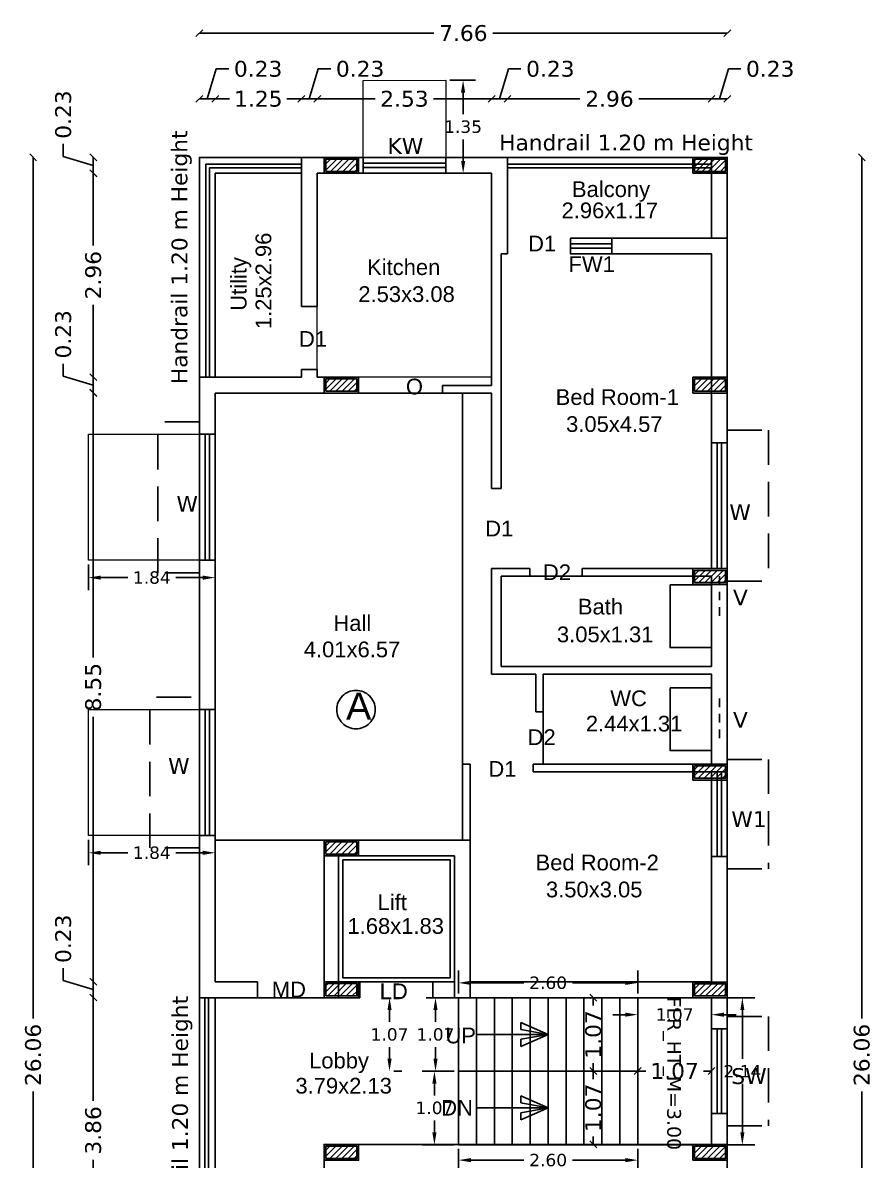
# Model space of a CAD drawing. Header units: metres. Extents: x 1161 to 1456, y 119 to 208.
# Drawn here: x 1222.38 to 1234.7, y 139.1 to 155.62 of the extents above; entities that cross this region are included whole.
import ezdxf

# ---------------------------------------------------------------- set-up
doc = ezdxf.new("R2010")
doc.units = ezdxf.units.M
doc.header["$MEASUREMENT"] = 0
doc.header["$PDMODE"] = 1
doc.header["$PDSIZE"] = -5
for name, pattern in [('ACAD_ISO02W100', [15, 12, -3]), ('DASHED', [0.75, 0.5, -0.25]), ('HIDDEN2', [0.1875, 0.125, -0.0625])]:
    doc.linetypes.add(name, pattern=pattern)
for name, color, linetype in [('BLK_1_FLR_1_BLT_UP_AREA', 1, 'Continuous'), ('BLK_1_FLR_1_EXIT_WIDTH_STAIR', 1, 'Continuous'), ('BLK_1_FLR_1_REGULAR_ROOM_1', 117, 'Continuous'), ('BLK_1_FLR_1_STAIR_1', 1, 'Continuous'), ('BLK_1_FLR_1_WC_BATH', 223, 'Continuous'), ('GRID', 8, 'Continuous'), ('TOILET_VENTILATION', 6, 'Continuous')]:
    doc.layers.add(name, color=color, linetype=linetype)
doc.layers.add('BLK_1_FLR_1_CARPET_AREA', color=1, linetype='Continuous', plot=False)
for name, color, linetype, lineweight in [('BLK_1_FLR_1_KITCHEN', 163, 'Continuous', 0), ('BLK_1_FLR_1_ROOM_1_LIGHT_VENTILATION_1', 232, 'Continuous', 0), ('BLK_1_FLR_1_STAIR_1_FLIGHT_1', 7, 'Continuous', 0), ('BLK_1_FLR_1_STAIR_1_FLIGHT_2', 7, 'Continuous', 0), ('BLK_1_FLR_1_STAIR_1_LANDING_1', 7, 'Continuous', 0), ('BLK_1_FLR_1_UNITFA_1', 234, 'Continuous', 0), ('HAT', 9, 'Continuous', 15)]:
    doc.layers.add(name, color=color, linetype=linetype, lineweight=lineweight)
doc.styles.add('100sc mnt', font='arial.ttf', dxfattribs={"height": 12})
doc.styles.get("Standard").update_dxf_attribs({"font": 'verdana.ttf'})
doc.dimstyles.new('app', dxfattribs={"dimtxt": 0.23, "dimasz": 0.1, "dimexe": 0.18, "dimexo": 0.0625, "dimgap": 0.09, "dimtad": 0, "dimzin": 0, "dimdsep": 46, "dimtxsty": 'Standard', "dimblk": 'OBLIQUE', "dimcen": 0.09, "dimse1": 1, "dimse2": 1, "dimclrd": 8, "dimclre": 8, "dimclrt": 6, "dimadec": 0, "dimazin": 0, "dimtfac": 1, "dimtofl": 0, "dimtmove": 0, "dimatfit": 3, "dimfxl": 0, "dimtolj": 1, "dimtzin": 0, "dimarcsym": 0})
doc.dimstyles.get("Standard").update_dxf_attribs({"dimtxt": 0.18, "dimasz": 0.18, "dimexe": 0.18, "dimexo": 0.0625, "dimgap": 0.09, "dimtad": 0, "dimtih": 1, "dimtoh": 1, "dimzin": 0, "dimdsep": 46, "dimtxsty": 'Standard', "dimcen": 0.09, "dimadec": 0, "dimazin": 0, "dimtfac": 1, "dimtofl": 0, "dimtmove": 0, "dimatfit": 3, "dimfxl": 0, "dimtolj": 1, "dimtzin": 0, "dimarcsym": 0})

# ---------------------------------------------------------------- blocks, each defined once
blk = doc.blocks.new('*D33')
at = {"layer": 'BLK_1_FLR_1_STAIR_1_FLIGHT_2', "color": 0, "lineweight": -2}
for p, q in [((1228.698, 141.523), (1228.698, 141.857)), ((1231.298, 141.523), (1231.298, 141.857)), ((1228.878, 141.677), (1229.644, 141.677)), ((1231.118, 141.677), (1230.351, 141.677))]:
    blk.add_line(p, q, dxfattribs=at)
at = {"layer": 'BLK_1_FLR_1_STAIR_1_FLIGHT_2', "color": 0}
for points in [[(1228.878, 141.707), (1228.878, 141.647), (1228.698, 141.677)], [(1231.118, 141.707), (1231.118, 141.647), (1231.298, 141.677)]]:
    blk.add_solid(points, dxfattribs=at)
at = {"layer": 'DEFPOINTS', "color": 0}
for p in [(1228.698, 141.677), (1228.698, 141.461), (1231.298, 141.461)]:
    blk.add_point(p, dxfattribs=at)
at = {"layer": 'BLK_1_FLR_1_STAIR_1_FLIGHT_2', "color": 0, "insert": (1229.998, 141.677), "char_height": 0.18, "attachment_point": 5}
blk.add_mtext('\\A1;2.60', dxfattribs=at)
blk = doc.blocks.new('*D34')
at = {"layer": 'BLK_1_FLR_1_STAIR_1_FLIGHT_1', "color": 0, "lineweight": -2}
for p, q in [((1228.698, 139.265), (1228.698, 138.923)), ((1231.298, 139.265), (1231.298, 138.923)), ((1228.878, 139.103), (1229.644, 139.103)), ((1231.118, 139.103), (1230.351, 139.103))]:
    blk.add_line(p, q, dxfattribs=at)
at = {"layer": 'BLK_1_FLR_1_STAIR_1_FLIGHT_1', "color": 0}
for points in [[(1228.878, 139.133), (1228.878, 139.073), (1228.698, 139.103)], [(1231.118, 139.133), (1231.118, 139.073), (1231.298, 139.103)]]:
    blk.add_solid(points, dxfattribs=at)
at = {"layer": 'DEFPOINTS', "color": 0}
for p in [(1228.698, 139.327), (1231.298, 139.327), (1231.298, 139.103)]:
    blk.add_point(p, dxfattribs=at)
at = {"layer": 'BLK_1_FLR_1_STAIR_1_FLIGHT_1', "color": 0, "insert": (1229.998, 139.103), "char_height": 0.18, "attachment_point": 5}
blk.add_mtext('\\A1;2.60', dxfattribs=at)
blk = doc.blocks.new('*D35')
at = {"layer": 'BLK_1_FLR_1_STAIR_1_FLIGHT_2', "color": 0, "lineweight": -2}
for p, q in [((1228.226, 141.461), (1228.544, 141.461)), ((1228.364, 141.281), (1228.364, 141.111)), ((1228.364, 140.574), (1228.364, 140.744)), ((1228.226, 140.394), (1228.544, 140.394))]:
    blk.add_line(p, q, dxfattribs=at)
at = {"layer": 'BLK_1_FLR_1_STAIR_1_FLIGHT_2', "color": 0}
for points in [[(1228.334, 141.281), (1228.394, 141.281), (1228.364, 141.461)], [(1228.334, 140.574), (1228.394, 140.574), (1228.364, 140.394)]]:
    blk.add_solid(points, dxfattribs=at)
at = {"layer": 'DEFPOINTS', "color": 0}
for p in [(1228.164, 141.461), (1228.164, 140.394), (1228.364, 140.394)]:
    blk.add_point(p, dxfattribs=at)
at = {"layer": 'BLK_1_FLR_1_STAIR_1_FLIGHT_2', "color": 0, "insert": (1228.364, 140.927), "char_height": 0.18, "attachment_point": 5}
blk.add_mtext('\\A1;1.07', dxfattribs=at)
blk = doc.blocks.new('*D36')
at = {"layer": 'BLK_1_FLR_1_STAIR_1_FLIGHT_1', "color": 0, "lineweight": -2}
for p, q in [((1228.635, 140.394), (1228.168, 140.394)), ((1228.348, 140.214), (1228.348, 140.044)), ((1228.348, 139.507), (1228.348, 139.677)), ((1228.635, 139.327), (1228.168, 139.327))]:
    blk.add_line(p, q, dxfattribs=at)
at = {"layer": 'BLK_1_FLR_1_STAIR_1_FLIGHT_1', "color": 0}
for points in [[(1228.318, 140.214), (1228.378, 140.214), (1228.348, 140.394)], [(1228.318, 139.507), (1228.378, 139.507), (1228.348, 139.327)]]:
    blk.add_solid(points, dxfattribs=at)
at = {"layer": 'DEFPOINTS', "color": 0}
for p in [(1228.348, 140.394), (1228.698, 140.394), (1228.698, 139.327)]:
    blk.add_point(p, dxfattribs=at)
at = {"layer": 'BLK_1_FLR_1_STAIR_1_FLIGHT_1', "color": 0, "insert": (1228.348, 139.861), "char_height": 0.18, "attachment_point": 5}
blk.add_mtext('\\A1;1.07', dxfattribs=at)
blk = doc.blocks.new('*D37')
at = {"layer": 'BLK_1_FLR_1_STAIR_1_LANDING_1', "color": 0, "lineweight": -2}
for p, q in [((1231.298, 141.152), (1231.298, 141.395)), ((1232.368, 141.152), (1232.368, 141.395)), ((1231.118, 141.215), (1230.938, 141.215)), ((1232.548, 141.215), (1232.728, 141.215))]:
    blk.add_line(p, q, dxfattribs=at)
at = {"layer": 'BLK_1_FLR_1_STAIR_1_LANDING_1', "color": 0}
for points in [[(1231.118, 141.245), (1231.118, 141.185), (1231.298, 141.215)], [(1232.548, 141.245), (1232.548, 141.185), (1232.368, 141.215)]]:
    blk.add_solid(points, dxfattribs=at)
at = {"layer": 'DEFPOINTS', "color": 0}
for p in [(1232.368, 141.215), (1231.298, 141.09), (1232.368, 141.09)]:
    blk.add_point(p, dxfattribs=at)
at = {"layer": 'BLK_1_FLR_1_STAIR_1_LANDING_1', "color": 0, "insert": (1231.833, 141.215), "char_height": 0.18, "attachment_point": 5}
blk.add_mtext('\\A1;1.07', dxfattribs=at)
blk = doc.blocks.new('*D38')
at = {"layer": 'BLK_1_FLR_1_STAIR_1_LANDING_1', "color": 0, "lineweight": -2}
for p, q in [((1232.43, 141.461), (1232.996, 141.461)), ((1232.816, 141.281), (1232.816, 140.575)), ((1232.816, 139.506), (1232.816, 140.211)), ((1232.43, 139.326), (1232.996, 139.326))]:
    blk.add_line(p, q, dxfattribs=at)
at = {"layer": 'BLK_1_FLR_1_STAIR_1_LANDING_1', "color": 0}
for points in [[(1232.786, 141.281), (1232.846, 141.281), (1232.816, 141.461)], [(1232.786, 139.506), (1232.846, 139.506), (1232.816, 139.326)]]:
    blk.add_solid(points, dxfattribs=at)
at = {"layer": 'DEFPOINTS', "color": 0}
for p in [(1232.368, 141.461), (1232.368, 139.326), (1232.816, 139.326)]:
    blk.add_point(p, dxfattribs=at)
at = {"layer": 'BLK_1_FLR_1_STAIR_1_LANDING_1', "color": 0, "insert": (1232.816, 140.393), "char_height": 0.18, "attachment_point": 5}
blk.add_mtext('\\A1;2.14', dxfattribs=at)
blk = doc.blocks.new('*D39')
at = {"layer": 'BLK_1_FLR_1_EXIT_WIDTH_STAIR', "color": 0, "lineweight": -2}
for p, q in [((1227.76, 141.461), (1227.877, 141.461)), ((1227.697, 141.281), (1227.697, 141.111)), ((1227.697, 140.574), (1227.697, 140.744)), ((1227.76, 140.394), (1227.877, 140.394))]:
    blk.add_line(p, q, dxfattribs=at)
at = {"layer": 'BLK_1_FLR_1_EXIT_WIDTH_STAIR', "color": 0}
for points in [[(1227.667, 141.281), (1227.727, 141.281), (1227.697, 141.461)], [(1227.667, 140.574), (1227.727, 140.574), (1227.697, 140.394)]]:
    blk.add_solid(points, dxfattribs=at)
at = {"layer": 'DEFPOINTS', "color": 0}
for p in [(1227.697, 141.461), (1227.697, 141.461), (1227.697, 140.394)]:
    blk.add_point(p, dxfattribs=at)
at = {"layer": 'BLK_1_FLR_1_EXIT_WIDTH_STAIR', "color": 0, "insert": (1227.697, 140.927), "char_height": 0.18, "attachment_point": 5}
blk.add_mtext('\\A1;1.07', dxfattribs=at)
blk = doc.blocks.new('_Oblique')
at = {"layer": 'HAT', "color": 0, "linetype": 'Continuous', "lineweight": -2}
blk.add_line((-0.5, -0.5), (0.5, 0.5), dxfattribs=at)
blk = doc.blocks.new('*D184')
at = {"color": 8, "lineweight": -2}
for p, q in [((1226.533, 154.511), (1226.663, 154.946)), ((1226.663, 154.946), (1226.843, 154.946)), ((1226.418, 154.511), (1226.648, 154.511))]:
    blk.add_line(p, q, dxfattribs=at)
at = {"layer": 'DEFPOINTS', "color": 0}
for p in [(1226.648, 154.511), (1226.648, 153.431), (1226.418, 153.416)]:
    blk.add_point(p, dxfattribs=at)
at = {"color": 8, "lineweight": -2, "xscale": 0.1, "yscale": 0.1, "zscale": 0.1, "rotation": 180}
blk.add_blockref('_Oblique', (1226.418, 154.511), dxfattribs=at)
at = {"color": 8, "lineweight": -2, "xscale": 0.1, "yscale": 0.1, "zscale": 0.1}
blk.add_blockref('_Oblique', (1226.648, 154.511), dxfattribs=at)
at = {"color": 6, "insert": (1227.27, 154.946), "char_height": 0.23, "attachment_point": 5}
blk.add_mtext('\\A1;0.23', dxfattribs=at)
blk = doc.blocks.new('*D185')
at = {"color": 8, "lineweight": -2}
for p, q in [((1226.648, 154.511), (1227.488, 154.511)), ((1229.178, 154.511), (1228.337, 154.511))]:
    blk.add_line(p, q, dxfattribs=at)
at = {"layer": 'DEFPOINTS', "color": 0}
for p in [(1229.178, 154.511), (1226.648, 153.431), (1229.178, 153.431)]:
    blk.add_point(p, dxfattribs=at)
at = {"color": 8, "lineweight": -2, "xscale": 0.1, "yscale": 0.1, "zscale": 0.1, "rotation": 180}
blk.add_blockref('_Oblique', (1226.648, 154.511), dxfattribs=at)
at = {"color": 8, "lineweight": -2, "xscale": 0.1, "yscale": 0.1, "zscale": 0.1}
blk.add_blockref('_Oblique', (1229.178, 154.511), dxfattribs=at)
at = {"color": 6, "insert": (1227.913, 154.511), "char_height": 0.23, "attachment_point": 5}
blk.add_mtext('\\A1;2.53', dxfattribs=at)
blk = doc.blocks.new('*D186')
at = {"color": 8, "lineweight": -2}
for p, q in [((1229.293, 154.511), (1229.423, 154.946)), ((1229.423, 154.946), (1229.603, 154.946)), ((1229.178, 154.511), (1229.408, 154.511))]:
    blk.add_line(p, q, dxfattribs=at)
at = {"layer": 'DEFPOINTS', "color": 0}
for p in [(1229.408, 154.511), (1229.178, 153.431), (1229.408, 153.417)]:
    blk.add_point(p, dxfattribs=at)
at = {"color": 8, "lineweight": -2, "xscale": 0.1, "yscale": 0.1, "zscale": 0.1, "rotation": 180}
blk.add_blockref('_Oblique', (1229.178, 154.511), dxfattribs=at)
at = {"color": 8, "lineweight": -2, "xscale": 0.1, "yscale": 0.1, "zscale": 0.1}
blk.add_blockref('_Oblique', (1229.408, 154.511), dxfattribs=at)
at = {"color": 6, "insert": (1230.03, 154.946), "char_height": 0.23, "attachment_point": 5}
blk.add_mtext('\\A1;0.23', dxfattribs=at)
blk = doc.blocks.new('*D187')
at = {"color": 8, "lineweight": -2}
for p, q in [((1229.408, 154.511), (1230.459, 154.511)), ((1232.368, 154.511), (1231.316, 154.511))]:
    blk.add_line(p, q, dxfattribs=at)
at = {"layer": 'DEFPOINTS', "color": 0}
for p in [(1232.368, 154.511), (1232.368, 153.442), (1229.408, 153.417)]:
    blk.add_point(p, dxfattribs=at)
at = {"color": 8, "lineweight": -2, "xscale": 0.1, "yscale": 0.1, "zscale": 0.1, "rotation": 180}
blk.add_blockref('_Oblique', (1229.408, 154.511), dxfattribs=at)
at = {"color": 8, "lineweight": -2, "xscale": 0.1, "yscale": 0.1, "zscale": 0.1}
blk.add_blockref('_Oblique', (1232.368, 154.511), dxfattribs=at)
at = {"color": 6, "insert": (1230.888, 154.511), "char_height": 0.23, "attachment_point": 5}
blk.add_mtext('\\A1;2.96', dxfattribs=at)
blk = doc.blocks.new('*D188')
at = {"color": 8, "lineweight": -2}
for p, q in [((1232.483, 154.511), (1232.613, 154.946)), ((1232.613, 154.946), (1232.793, 154.946)), ((1232.368, 154.511), (1232.598, 154.511))]:
    blk.add_line(p, q, dxfattribs=at)
at = {"layer": 'DEFPOINTS', "color": 0}
for p in [(1232.598, 154.511), (1232.368, 153.442), (1232.598, 153.442)]:
    blk.add_point(p, dxfattribs=at)
at = {"color": 8, "lineweight": -2, "xscale": 0.1, "yscale": 0.1, "zscale": 0.1, "rotation": 180}
blk.add_blockref('_Oblique', (1232.368, 154.511), dxfattribs=at)
at = {"color": 8, "lineweight": -2, "xscale": 0.1, "yscale": 0.1, "zscale": 0.1}
blk.add_blockref('_Oblique', (1232.598, 154.511), dxfattribs=at)
at = {"color": 6, "insert": (1233.22, 154.946), "char_height": 0.23, "attachment_point": 5}
blk.add_mtext('\\A1;0.23', dxfattribs=at)
blk = doc.blocks.new('*D189')
at = {"color": 8, "lineweight": -2}
for p, q in [((1225.168, 154.511), (1225.376, 154.511)), ((1226.418, 154.511), (1226.209, 154.511))]:
    blk.add_line(p, q, dxfattribs=at)
at = {"layer": 'DEFPOINTS', "color": 0}
for p in [(1226.418, 154.511), (1225.168, 153.431), (1226.418, 153.431)]:
    blk.add_point(p, dxfattribs=at)
at = {"color": 8, "lineweight": -2, "xscale": 0.1, "yscale": 0.1, "zscale": 0.1, "rotation": 180}
blk.add_blockref('_Oblique', (1225.168, 154.511), dxfattribs=at)
at = {"color": 8, "lineweight": -2, "xscale": 0.1, "yscale": 0.1, "zscale": 0.1}
blk.add_blockref('_Oblique', (1226.418, 154.511), dxfattribs=at)
at = {"color": 6, "insert": (1225.793, 154.511), "char_height": 0.23, "attachment_point": 5}
blk.add_mtext('\\A1;1.25', dxfattribs=at)
blk = doc.blocks.new('*D190')
at = {"color": 8, "lineweight": -2}
for p, q in [((1222.963, 153.676), (1222.963, 153.856)), ((1223.398, 153.546), (1222.963, 153.676)), ((1223.398, 153.431), (1223.398, 153.661))]:
    blk.add_line(p, q, dxfattribs=at)
at = {"layer": 'DEFPOINTS', "color": 0}
for p in [(1223.398, 153.661), (1225.168, 153.661), (1225.168, 153.431)]:
    blk.add_point(p, dxfattribs=at)
at = {"color": 8, "lineweight": -2, "xscale": 0.1, "yscale": 0.1, "zscale": 0.1}
for p, rotation in [((1223.398, 153.661), 90), ((1223.398, 153.431), 270)]:
    blk.add_blockref('_Oblique', p, dxfattribs=dict(at, rotation=rotation))
at = {"color": 6, "insert": (1222.963, 154.283), "char_height": 0.23, "attachment_point": 5, "rotation": 90}
blk.add_mtext('\\A1;0.23', dxfattribs=at)
blk = doc.blocks.new('*D191')
at = {"color": 8, "lineweight": -2}
for p, q in [((1223.398, 153.432), (1223.398, 152.38)), ((1223.398, 150.471), (1223.398, 151.523))]:
    blk.add_line(p, q, dxfattribs=at)
at = {"layer": 'DEFPOINTS', "color": 0}
for p in [(1225.168, 153.432), (1223.398, 150.471), (1225.168, 150.471)]:
    blk.add_point(p, dxfattribs=at)
at = {"color": 8, "lineweight": -2, "xscale": 0.1, "yscale": 0.1, "zscale": 0.1}
for p, rotation in [((1223.398, 153.432), 90), ((1223.398, 150.471), 270)]:
    blk.add_blockref('_Oblique', p, dxfattribs=dict(at, rotation=rotation))
at = {"color": 6, "insert": (1223.398, 151.952), "char_height": 0.23, "attachment_point": 5, "rotation": 90}
blk.add_mtext('\\A1;2.96', dxfattribs=at)
blk = doc.blocks.new('*D192')
at = {"color": 8, "lineweight": -2}
for p, q in [((1222.963, 150.486), (1222.963, 150.666)), ((1223.398, 150.356), (1222.963, 150.486)), ((1223.398, 150.471), (1223.398, 150.241))]:
    blk.add_line(p, q, dxfattribs=at)
at = {"layer": 'DEFPOINTS', "color": 0}
for p in [(1225.168, 150.471), (1223.398, 150.241), (1225.168, 150.241)]:
    blk.add_point(p, dxfattribs=at)
at = {"color": 8, "lineweight": -2, "xscale": 0.1, "yscale": 0.1, "zscale": 0.1}
for p, rotation in [((1223.398, 150.471), 90), ((1223.398, 150.241), 270)]:
    blk.add_blockref('_Oblique', p, dxfattribs=dict(at, rotation=rotation))
at = {"color": 6, "insert": (1222.963, 151.093), "char_height": 0.23, "attachment_point": 5, "rotation": 90}
blk.add_mtext('\\A1;0.23', dxfattribs=at)
blk = doc.blocks.new('*D176')
at = {"color": 8, "lineweight": -2}
for p, q in [((1223.398, 150.245), (1223.398, 146.399)), ((1223.398, 141.695), (1223.398, 145.541))]:
    blk.add_line(p, q, dxfattribs=at)
at = {"layer": 'DEFPOINTS', "color": 0}
for p in [(1225.168, 150.245), (1223.398, 141.695), (1225.168, 141.695)]:
    blk.add_point(p, dxfattribs=at)
at = {"color": 8, "lineweight": -2, "xscale": 0.1, "yscale": 0.1, "zscale": 0.1}
for p, rotation in [((1223.398, 150.245), 90), ((1223.398, 141.695), 270)]:
    blk.add_blockref('_Oblique', p, dxfattribs=dict(at, rotation=rotation))
at = {"color": 6, "insert": (1223.398, 145.97), "char_height": 0.23, "attachment_point": 5, "rotation": 90}
blk.add_mtext('\\A1;8.55', dxfattribs=at)
blk = doc.blocks.new('*D177')
at = {"color": 8, "lineweight": -2}
for p, q in [((1222.963, 141.71), (1222.963, 141.89)), ((1223.398, 141.58), (1222.963, 141.71)), ((1223.398, 141.695), (1223.398, 141.465))]:
    blk.add_line(p, q, dxfattribs=at)
at = {"layer": 'DEFPOINTS', "color": 0}
for p in [(1225.168, 141.695), (1223.398, 141.465), (1225.168, 141.465)]:
    blk.add_point(p, dxfattribs=at)
at = {"color": 8, "lineweight": -2, "xscale": 0.1, "yscale": 0.1, "zscale": 0.1}
for p, rotation in [((1223.398, 141.695), 90), ((1223.398, 141.465), 270)]:
    blk.add_blockref('_Oblique', p, dxfattribs=dict(at, rotation=rotation))
at = {"color": 6, "insert": (1222.963, 142.317), "char_height": 0.23, "attachment_point": 5, "rotation": 90}
blk.add_mtext('\\A1;0.23', dxfattribs=at)
blk = doc.blocks.new('*D178')
at = {"color": 8, "lineweight": -2}
for p, q in [((1223.398, 141.465), (1223.398, 139.963)), ((1223.398, 137.605), (1223.398, 139.107))]:
    blk.add_line(p, q, dxfattribs=at)
at = {"layer": 'DEFPOINTS', "color": 0}
for p in [(1225.168, 141.465), (1223.398, 137.605), (1225.168, 137.605)]:
    blk.add_point(p, dxfattribs=at)
at = {"color": 8, "lineweight": -2, "xscale": 0.1, "yscale": 0.1, "zscale": 0.1}
for p, rotation in [((1223.398, 141.465), 90), ((1223.398, 137.605), 270)]:
    blk.add_blockref('_Oblique', p, dxfattribs=dict(at, rotation=rotation))
at = {"color": 6, "insert": (1223.398, 139.535), "char_height": 0.23, "attachment_point": 5, "rotation": 90}
blk.add_mtext('\\A1;3.86', dxfattribs=at)
blk = doc.blocks.new('*D198')
at = {"color": 8, "lineweight": -2}
for p, q in [((1222.526, 153.661), (1222.526, 141.16)), ((1222.526, 127.601), (1222.526, 140.102))]:
    blk.add_line(p, q, dxfattribs=at)
at = {"layer": 'DEFPOINTS', "color": 0}
for p in [(1222.526, 153.661), (1224.938, 153.661), (1224.938, 127.601)]:
    blk.add_point(p, dxfattribs=at)
at = {"color": 8, "lineweight": -2, "xscale": 0.1, "yscale": 0.1, "zscale": 0.1}
for p, rotation in [((1222.526, 153.661), 90), ((1222.526, 127.601), 270)]:
    blk.add_blockref('_Oblique', p, dxfattribs=dict(at, rotation=rotation))
at = {"color": 6, "insert": (1222.526, 140.631), "char_height": 0.23, "attachment_point": 5, "rotation": 90}
blk.add_mtext('\\A1;26.06', dxfattribs=at)
blk = doc.blocks.new('*D182')
at = {"color": 8, "lineweight": -2}
for p, q in [((1230.653, 141.461), (1230.653, 141.346)), ((1230.653, 140.396), (1230.653, 140.511))]:
    blk.add_line(p, q, dxfattribs=at)
at = {"layer": 'DEFPOINTS', "color": 0}
for p in [(1230.653, 141.461), (1230.66, 141.461), (1230.66, 140.396)]:
    blk.add_point(p, dxfattribs=at)
at = {"color": 8, "lineweight": -2, "xscale": 0.1, "yscale": 0.1, "zscale": 0.1}
for p, rotation in [((1230.653, 141.461), 90), ((1230.653, 140.396), 270)]:
    blk.add_blockref('_Oblique', p, dxfattribs=dict(at, rotation=rotation))
at = {"color": 6, "insert": (1230.653, 140.928), "char_height": 0.23, "attachment_point": 5, "rotation": 90}
blk.add_mtext('\\A1;1.07', dxfattribs=at)
blk = doc.blocks.new('*D175')
at = {"color": 8, "lineweight": -2}
for p, q in [((1230.653, 140.396), (1230.653, 140.281)), ((1230.653, 139.331), (1230.653, 139.446))]:
    blk.add_line(p, q, dxfattribs=at)
at = {"layer": 'DEFPOINTS', "color": 0}
for p in [(1230.653, 140.396), (1230.653, 139.331), (1230.653, 139.331)]:
    blk.add_point(p, dxfattribs=at)
at = {"color": 8, "lineweight": -2, "xscale": 0.1, "yscale": 0.1, "zscale": 0.1}
for p, rotation in [((1230.653, 140.396), 90), ((1230.653, 139.331), 270)]:
    blk.add_blockref('_Oblique', p, dxfattribs=dict(at, rotation=rotation))
at = {"color": 6, "insert": (1230.653, 139.863), "char_height": 0.23, "attachment_point": 5, "rotation": 90}
blk.add_mtext('\\A1;1.07', dxfattribs=at)
blk = doc.blocks.new('*D183')
at = {"color": 8, "lineweight": -2}
for p, q in [((1231.298, 140.396), (1231.415, 140.396)), ((1232.368, 140.396), (1232.25, 140.396))]:
    blk.add_line(p, q, dxfattribs=at)
at = {"layer": 'DEFPOINTS', "color": 0}
for p in [(1231.298, 140.396), (1232.368, 140.396), (1232.368, 140.396)]:
    blk.add_point(p, dxfattribs=at)
at = {"color": 8, "lineweight": -2, "xscale": 0.1, "yscale": 0.1, "zscale": 0.1, "rotation": 180}
blk.add_blockref('_Oblique', (1231.298, 140.396), dxfattribs=at)
at = {"color": 8, "lineweight": -2, "xscale": 0.1, "yscale": 0.1, "zscale": 0.1}
blk.add_blockref('_Oblique', (1232.368, 140.396), dxfattribs=at)
at = {"color": 6, "insert": (1231.833, 140.396), "char_height": 0.23, "attachment_point": 5}
blk.add_mtext('\\A1;1.07', dxfattribs=at)
blk = doc.blocks.new('*D179')
at = {"color": 8, "lineweight": -2}
for p, q in [((1225.053, 154.511), (1225.183, 154.946)), ((1225.183, 154.946), (1225.363, 154.946)), ((1225.168, 154.511), (1224.938, 154.511))]:
    blk.add_line(p, q, dxfattribs=at)
at = {"layer": 'DEFPOINTS', "color": 0}
for p in [(1224.938, 154.511), (1224.938, 153.431), (1225.168, 153.431)]:
    blk.add_point(p, dxfattribs=at)
at = {"color": 8, "lineweight": -2, "xscale": 0.1, "yscale": 0.1, "zscale": 0.1, "rotation": 180}
blk.add_blockref('_Oblique', (1224.938, 154.511), dxfattribs=at)
at = {"color": 8, "lineweight": -2, "xscale": 0.1, "yscale": 0.1, "zscale": 0.1}
blk.add_blockref('_Oblique', (1225.168, 154.511), dxfattribs=at)
at = {"color": 6, "insert": (1225.79, 154.946), "char_height": 0.23, "attachment_point": 5}
blk.add_mtext('\\A1;0.23', dxfattribs=at)
blk = doc.blocks.new('*D180')
at = {"color": 8, "lineweight": -2}
for p, q in [((1224.938, 155.465), (1228.339, 155.465)), ((1232.598, 155.465), (1229.196, 155.465))]:
    blk.add_line(p, q, dxfattribs=at)
at = {"layer": 'DEFPOINTS', "color": 0}
for p in [(1232.598, 155.465), (1224.938, 153.661), (1232.598, 153.661)]:
    blk.add_point(p, dxfattribs=at)
at = {"color": 8, "lineweight": -2, "xscale": 0.1, "yscale": 0.1, "zscale": 0.1, "rotation": 180}
blk.add_blockref('_Oblique', (1224.938, 155.465), dxfattribs=at)
at = {"color": 8, "lineweight": -2, "xscale": 0.1, "yscale": 0.1, "zscale": 0.1}
blk.add_blockref('_Oblique', (1232.598, 155.465), dxfattribs=at)
at = {"color": 6, "insert": (1228.768, 155.465), "char_height": 0.23, "attachment_point": 5}
blk.add_mtext('\\A1;7.66', dxfattribs=at)
blk = doc.blocks.new('*D181')
at = {"color": 8, "lineweight": -2}
for p, q in [((1234.549, 153.661), (1234.549, 141.16)), ((1234.549, 127.601), (1234.549, 140.102))]:
    blk.add_line(p, q, dxfattribs=at)
at = {"layer": 'DEFPOINTS', "color": 0}
for p in [(1232.598, 153.661), (1232.598, 127.601), (1234.549, 127.601)]:
    blk.add_point(p, dxfattribs=at)
at = {"color": 8, "lineweight": -2, "xscale": 0.1, "yscale": 0.1, "zscale": 0.1}
for p, rotation in [((1234.549, 153.661), 90), ((1234.549, 127.601), 270)]:
    blk.add_blockref('_Oblique', p, dxfattribs=dict(at, rotation=rotation))
at = {"color": 6, "insert": (1234.549, 140.631), "char_height": 0.23, "attachment_point": 5, "rotation": 90}
blk.add_mtext('\\A1;26.06', dxfattribs=at)
blk = doc.blocks.new('A$C360518C6')
at = {"layer": 'GRID'}
h = blk.add_hatch(dxfattribs=at)
h.set_pattern_fill('ANSI31', color=256, scale=0.5)
h.set_pattern_definition([(45, (1868.51851, -3008.56876), (-0.0441941738, 0.0441941738), [])])
h.paths.add_polyline_path([(-0.475, -0.203), (-0.475, -0.025), (-0.025, -0.025), (-0.025, -0.203)])
for points in [[(-0.5, -0.229), (-0.5, 0), (0, 0), (0, -0.229)], [(-0.475, -0.203), (-0.475, -0.025), (-0.025, -0.025), (-0.025, -0.203)]]:
    blk.add_lwpolyline(points, close=True)
blk = doc.blocks.new('*D200')
at = {"layer": 'BLK_1_FLR_1_ROOM_1_LIGHT_VENTILATION_1', "color": 0, "lineweight": -2}
for p, q in [((1223.328, 147.75), (1223.328, 147.38)), ((1225.168, 147.749), (1225.167, 147.38)), ((1223.508, 147.56), (1223.899, 147.56)), ((1224.987, 147.56), (1224.596, 147.56))]:
    blk.add_line(p, q, dxfattribs=at)
at = {"layer": 'BLK_1_FLR_1_ROOM_1_LIGHT_VENTILATION_1', "color": 0}
for points in [[(1223.508, 147.59), (1223.508, 147.53), (1223.328, 147.56)], [(1224.987, 147.59), (1224.987, 147.53), (1225.167, 147.56)]]:
    blk.add_solid(points, dxfattribs=at)
at = {"layer": 'DEFPOINTS', "color": 0}
for p in [(1223.328, 147.812), (1225.168, 147.812), (1225.167, 147.56)]:
    blk.add_point(p, dxfattribs=at)
at = {"layer": 'BLK_1_FLR_1_ROOM_1_LIGHT_VENTILATION_1', "color": 0, "insert": (1224.248, 147.56), "char_height": 0.18, "attachment_point": 5}
blk.add_mtext('\\A1;1.84', dxfattribs=at)
blk = doc.blocks.new('*D202')
at = {"layer": 'BLK_1_FLR_1_ROOM_1_LIGHT_VENTILATION_1', "color": 0, "lineweight": -2}
for p, q in [((1228.574, 154.781), (1228.944, 154.781)), ((1228.764, 154.601), (1228.764, 154.29)), ((1228.765, 153.611), (1228.764, 153.922)), ((1228.575, 153.431), (1228.945, 153.431))]:
    blk.add_line(p, q, dxfattribs=at)
at = {"layer": 'BLK_1_FLR_1_ROOM_1_LIGHT_VENTILATION_1', "color": 0}
for points in [[(1228.794, 154.601), (1228.734, 154.601), (1228.764, 154.781)], [(1228.795, 153.611), (1228.735, 153.611), (1228.765, 153.431)]]:
    blk.add_solid(points, dxfattribs=at)
at = {"layer": 'DEFPOINTS', "color": 0}
for p in [(1228.512, 154.781), (1228.764, 154.781), (1228.512, 153.431)]:
    blk.add_point(p, dxfattribs=at)
at = {"layer": 'BLK_1_FLR_1_ROOM_1_LIGHT_VENTILATION_1', "color": 0, "insert": (1228.764, 154.106), "char_height": 0.18, "attachment_point": 5}
blk.add_mtext('\\A1;1.35', dxfattribs=at)
blk = doc.blocks.new('*D203')
at = {"layer": 'BLK_1_FLR_1_ROOM_1_LIGHT_VENTILATION_1', "color": 0, "lineweight": -2}
for p, q in [((1223.328, 143.755), (1223.328, 143.385)), ((1225.168, 143.755), (1225.167, 143.385)), ((1223.508, 143.565), (1223.899, 143.565)), ((1224.987, 143.565), (1224.596, 143.565))]:
    blk.add_line(p, q, dxfattribs=at)
at = {"layer": 'BLK_1_FLR_1_ROOM_1_LIGHT_VENTILATION_1', "color": 0}
for points in [[(1223.508, 143.595), (1223.508, 143.535), (1223.328, 143.565)], [(1224.987, 143.595), (1224.987, 143.535), (1225.167, 143.565)]]:
    blk.add_solid(points, dxfattribs=at)
at = {"layer": 'DEFPOINTS', "color": 0}
for p in [(1223.328, 143.817), (1225.168, 143.817), (1225.167, 143.565)]:
    blk.add_point(p, dxfattribs=at)
at = {"layer": 'BLK_1_FLR_1_ROOM_1_LIGHT_VENTILATION_1', "color": 0, "insert": (1224.248, 143.565), "char_height": 0.18, "attachment_point": 5}
blk.add_mtext('\\A1;1.84', dxfattribs=at)

msp = doc.modelspace()

# ---------------------------------------------------------------- linework, layer by layer
for p, q in [((1224.9375, 153.6608), (1224.9375, 127.6008)), ((1224.9375, 153.6608), (1232.5975, 153.6608)), ((1226.4175, 153.6608), (1226.4175, 151.4952)), ((1229.4075, 153.6608), (1229.4075, 152.2608)), ((1232.3675, 153.6608), (1232.3675, 152.4908)), ((1232.5975, 153.6608), (1232.5975, 127.6008)), ((1226.6475, 153.4308), (1226.6475, 151.4952)), ((1226.6475, 153.4308), (1229.1775, 153.4308)), ((1227.3125, 153.5758), (1228.5125, 153.5758)), ((1227.3125, 153.5158), (1228.5125, 153.5158)), ((1229.1775, 153.4308), (1229.1775, 150.3508)), ((1229.4075, 153.5649), (1232.3675, 153.5649)), ((1229.4075, 153.5112), (1232.3675, 153.5112)), ((1230.3219, 152.4908), (1230.3219, 152.2608)), ((1230.3219, 152.4908), (1232.5975, 152.4908)), ((1230.3219, 152.4058), (1230.9219, 152.4058)), ((1230.3219, 152.3458), (1230.9219, 152.3458)), ((1229.3175, 152.2608), (1229.3175, 148.8552)), ((1229.3175, 152.2608), (1229.4075, 152.2608)), ((1230.3219, 152.2608), (1232.3675, 152.2608)), ((1232.3675, 152.2608), (1232.3675, 147.6908)), ((1226.4175, 151.4952), (1226.6475, 151.4952)), ((1224.9375, 150.4708), (1226.4175, 150.4708)), ((1226.4175, 150.5808), (1226.4175, 150.4708)), ((1226.4175, 150.5808), (1226.6475, 150.5808)), ((1226.6475, 150.5808), (1226.6475, 150.4708)), ((1226.6475, 150.4708), (1227.2475, 150.4708)), ((1227.2475, 150.4708), (1227.2475, 150.2408)), ((1228.4667, 150.3508), (1228.4667, 150.2408)), ((1228.4667, 150.3508), (1229.1775, 150.3508)), ((1225.1675, 150.2408), (1225.1675, 141.6908)), ((1225.1675, 150.2408), (1227.2475, 150.2408)), ((1228.4667, 150.2408), (1229.1775, 150.2408)), ((1229.1775, 150.2408), (1229.1775, 148.8552)), ((1225.0225, 149.6408), (1225.0225, 147.812)), ((1225.0825, 149.6408), (1225.0825, 147.812)), ((1232.4525, 149.5196), (1232.4525, 147.6908)), ((1232.5125, 149.5196), (1232.5125, 147.6908)), ((1229.1775, 148.8552), (1229.3175, 148.8552)), ((1229.1775, 147.6908), (1229.1775, 146.1608)), ((1229.1775, 147.6908), (1229.7306, 147.6908)), ((1229.7306, 147.6908), (1229.7306, 147.5808)), ((1230.4926, 147.6908), (1230.4926, 147.5808)), ((1230.4926, 147.6908), (1232.3675, 147.6908)), ((1229.3175, 147.5808), (1229.3175, 146.2708)), ((1229.3175, 147.5808), (1229.7306, 147.5808)), ((1230.4926, 147.5808), (1232.3675, 147.5808)), ((1232.3675, 147.5808), (1232.3675, 146.2708)), ((1229.1775, 146.1608), (1229.8175, 146.1608)), ((1229.3175, 146.2708), (1232.3675, 146.2708)), ((1229.8175, 146.1608), (1229.8175, 145.6128)), ((1229.9275, 146.1608), (1229.9275, 145.6128)), ((1229.9275, 146.1608), (1232.3675, 146.1608)), ((1232.3675, 146.1608), (1232.3675, 144.8508)), ((1225.0225, 143.8171), (1225.0225, 145.6459)), ((1225.0825, 143.8171), (1225.0825, 145.6459)), ((1229.8175, 145.6128), (1229.9275, 145.6128)), ((1228.7575, 144.8508), (1228.7575, 143.7494)), ((1228.7575, 144.8508), (1228.8675, 144.8508)), ((1228.8675, 144.8508), (1228.8675, 141.6908)), ((1229.7819, 144.8508), (1229.7819, 144.7408)), ((1229.7819, 144.8508), (1232.3675, 144.8508)), ((1229.7819, 144.7408), (1232.3675, 144.7408)), ((1232.3675, 144.7408), (1232.3675, 141.6908)), ((1232.4525, 144.7408), (1232.4525, 143.512)), ((1232.5125, 144.7408), (1232.5125, 143.512)), ((1226.7275, 143.7494), (1228.8675, 143.7494)), ((1226.7475, 143.7494), (1226.7475, 141.4608)), ((1226.9575, 143.5208), (1226.9575, 141.6908)), ((1226.9575, 143.5208), (1228.6375, 143.5208)), ((1228.6375, 143.5208), (1228.6375, 141.6908)), ((1225.1675, 141.6908), (1225.7807, 141.6908)), ((1225.7807, 141.6908), (1225.7807, 141.4608)), ((1226.9575, 141.6908), (1227.2675, 141.6908)), ((1227.2675, 141.6908), (1227.2675, 141.4608)), ((1228.3275, 141.6908), (1228.6375, 141.6908)), ((1228.3275, 141.6908), (1228.3275, 141.4608)), ((1228.8675, 141.6908), (1232.3675, 141.6908)), ((1224.9375, 141.4608), (1225.7807, 141.4608)), ((1225.0179, 141.4608), (1225.0179, 137.6008)), ((1225.0716, 141.4608), (1225.0716, 137.6008)), ((1225.1675, 141.4608), (1225.1675, 137.6008)), ((1226.7275, 141.4608), (1227.2675, 141.4608)), ((1228.3275, 141.4608), (1232.3675, 141.4608)), ((1228.9575, 140.3958), (1228.9575, 141.4608)), ((1229.2175, 140.3958), (1229.2175, 141.4608)), ((1229.4775, 140.3958), (1229.4775, 141.4608)), ((1229.7375, 140.3958), (1229.7375, 141.4608)), ((1229.9975, 140.3958), (1229.9975, 141.4608)), ((1230.2575, 140.3958), (1230.2575, 141.4608)), ((1230.5175, 140.3958), (1230.5175, 141.4608)), ((1230.7775, 140.3958), (1230.7775, 141.4608)), ((1231.0375, 140.3958), (1231.0375, 141.4608)), ((1231.2975, 140.3958), (1231.2975, 141.4608)), ((1232.3675, 141.4608), (1232.3675, 139.3308)), ((1229.9975, 140.9292), (1229.6013, 141.1036)), ((1229.6013, 141.1036), (1229.6013, 141.0007)), ((1229.7375, 141.0436), (1229.7375, 140.8148)), ((1228.9575, 140.9292), (1229.9975, 140.9292)), ((1229.6013, 141.0007), (1229.9975, 140.9292)), ((1229.9975, 140.9292), (1229.6013, 140.7549)), ((1229.6013, 140.8577), (1229.9975, 140.9292)), ((1232.4525, 141.0102), (1232.4525, 139.7814)), ((1232.5125, 141.0102), (1232.5125, 139.7814)), ((1229.6013, 140.7549), (1229.6013, 140.8577)), ((1228.9575, 140.3958), (1228.9575, 139.3308)), ((1231.2975, 140.3958), (1228.9575, 140.3958)), ((1229.2175, 140.3958), (1229.2175, 139.3308)), ((1229.4775, 140.3958), (1229.4775, 139.3308)), ((1229.7375, 140.3958), (1229.7375, 139.3308)), ((1229.9975, 140.3958), (1229.9975, 139.3308)), ((1230.2575, 140.3958), (1230.2575, 139.3308)), ((1230.5175, 140.3958), (1230.5175, 139.3308)), ((1230.7775, 140.3958), (1230.7775, 139.3308)), ((1231.0375, 140.3958), (1231.0375, 139.3308)), ((1231.2975, 140.3958), (1231.2975, 139.3308)), ((1229.9975, 139.8624), (1229.6013, 140.0368)), ((1229.6013, 140.0368), (1229.6013, 139.9339)), ((1229.6013, 139.9339), (1229.9975, 139.8624)), ((1228.9575, 139.8624), (1229.9975, 139.8624)), ((1229.9975, 139.8624), (1229.6013, 139.6881)), ((1229.6013, 139.7909), (1229.9975, 139.8624)), ((1229.6013, 139.6881), (1229.6013, 139.7909)), ((1226.7475, 139.3308), (1226.7475, 138.8708)), ((1226.7475, 139.3308), (1232.3675, 139.3308))]:
    msp.add_line(p, q)
at = {"linetype": 'DASHED'}
for p, q in [((1224.9375, 149.8208), (1224.3375, 149.8208)), ((1224.3375, 147.632), (1224.3375, 149.8208)), ((1232.5975, 149.6996), (1233.1975, 149.6996)), ((1233.1975, 149.6996), (1233.1975, 147.5108)), ((1224.9375, 147.632), (1224.3375, 147.632)), ((1232.5975, 147.5108), (1233.1975, 147.5108)), ((1224.8175, 145.8259), (1224.2175, 145.8259)), ((1224.2175, 143.6371), (1224.2175, 145.8259)), ((1232.5975, 144.9208), (1233.1975, 144.9208)), ((1233.1975, 144.9208), (1233.1975, 143.332)), ((1224.9375, 143.6371), (1224.2175, 143.6371)), ((1232.5975, 143.332), (1233.1975, 143.332)), ((1232.5975, 141.1902), (1233.1975, 141.1902)), ((1233.1975, 141.1902), (1233.1975, 139.6014)), ((1232.5975, 139.6014), (1233.1975, 139.6014))]:
    msp.add_line(p, q, dxfattribs=at)
at = {"linetype": 'HIDDEN2'}
for p, q in [((1232.4825, 147.5808), (1232.4825, 146.9808)), ((1232.4825, 145.8058), (1232.4825, 145.2058))]:
    msp.add_line(p, q, dxfattribs=at)
for points in [[(1224.9375, 153.6608), (1232.5975, 153.6608), (1232.5975, 141.4608)], [(1226.4175, 153.5649), (1225.0334, 153.5649), (1225.0334, 150.4708)], [(1226.4175, 153.5112), (1225.0871, 153.5112), (1225.0871, 150.4708)], [(1226.4175, 153.4308), (1225.1675, 153.4308), (1225.1675, 150.4708)]]:
    msp.add_lwpolyline(points)
for points in [[(1224.9375, 153.6608), (1232.5975, 153.6608), (1232.5975, 141.4608), (1228.6375, 141.4608), (1228.6375, 143.5208), (1227.0175, 143.5208), (1226.9575, 143.5208), (1226.9575, 141.4608), (1224.9375, 141.4608)], [(1227.3125, 153.6608), (1228.5125, 153.6608), (1228.5125, 153.4308), (1227.3125, 153.4308)], [(1230.3219, 152.4908), (1230.9219, 152.4908), (1230.9219, 152.2608), (1230.3219, 152.2608)], [(1225.1675, 149.6408), (1224.9375, 149.6408), (1224.9375, 147.812), (1225.1675, 147.812)], [(1232.3675, 149.5196), (1232.5975, 149.5196), (1232.5975, 147.6908), (1232.3675, 147.6908)], [(1225.1675, 143.8171), (1224.9375, 143.8171), (1224.9375, 145.6459), (1225.1675, 145.6459)], [(1232.3675, 144.7408), (1232.5975, 144.7408), (1232.5975, 143.512), (1232.3675, 143.512)], [(1226.9575, 143.5208), (1228.6375, 143.5208), (1228.6375, 141.6908), (1226.9575, 141.6908)], [(1227.0175, 143.4608), (1228.5775, 143.4608), (1228.5775, 141.7508), (1227.0175, 141.7508)], [(1232.3675, 141.0102), (1232.5975, 141.0102), (1232.5975, 139.7814), (1232.3675, 139.7814)]]:
    msp.add_lwpolyline(points, close=True)
at = {"linetype": 'ACAD_ISO02W100'}
msp.add_circle((1227.2103, 145.6446), 0.279, dxfattribs=at)
at = {"layer": 'BLK_1_FLR_1_BLT_UP_AREA', "color": 3}
msp.add_lwpolyline([(1224.9375, 127.6008), (1232.5975, 127.6008), (1232.5975, 153.6608), (1224.9375, 153.6608)], close=True, dxfattribs=at)
at = {"layer": 'BLK_1_FLR_1_CARPET_AREA', "color": 3}
msp.add_lwpolyline([(1224.9375, 141.4608), (1226.7475, 141.4608), (1226.7475, 143.7494), (1228.8675, 143.7494), (1228.8675, 141.4608), (1232.5975, 141.4608), (1232.5975, 153.6608), (1224.9375, 153.6608)], close=True, dxfattribs=at)
at = {"layer": 'BLK_1_FLR_1_KITCHEN', "color": 1}
msp.add_lwpolyline([(1226.6475, 153.4308), (1229.1775, 153.4308), (1229.1775, 150.4694), (1226.6475, 150.4694)], close=True, dxfattribs=at)
at = {"layer": 'BLK_1_FLR_1_REGULAR_ROOM_1', "color": 1}
msp.add_lwpolyline([(1225.1675, 150.2408), (1228.7575, 150.2408), (1228.7575, 143.7494), (1225.1675, 143.7494)], close=True, dxfattribs=at)
at = {"layer": 'BLK_1_FLR_1_ROOM_1_LIGHT_VENTILATION_1'}
for points in [[(1228.5119, 154.7808), (1228.5124, 153.4308), (1227.3125, 153.4308), (1227.3122, 154.7802)], [(1225.1675, 147.8119), (1223.3277, 147.8121), (1223.3283, 149.6412), (1225.1675, 149.6408)], [(1225.1675, 143.8171), (1223.3277, 143.8173), (1223.3283, 145.6461), (1225.1675, 145.6457)]]:
    msp.add_lwpolyline(points, close=True, dxfattribs=at)
at = {"layer": 'BLK_1_FLR_1_STAIR_1'}
msp.add_lwpolyline([(1228.6975, 141.4608), (1232.3675, 141.4608), (1232.3675, 139.3272), (1228.6975, 139.3272)], close=True, dxfattribs=at)
at = {"layer": 'BLK_1_FLR_1_STAIR_1_FLIGHT_1'}
for p, q in [((1228.6975, 139.3272), (1228.6975, 140.394)), ((1228.9575, 139.3272), (1228.9575, 140.394)), ((1229.2175, 139.3272), (1229.2175, 140.394)), ((1229.4775, 139.3272), (1229.4775, 140.394)), ((1229.7375, 139.3272), (1229.7375, 140.394)), ((1229.9975, 139.3272), (1229.9975, 140.394)), ((1230.2575, 139.3272), (1230.2575, 140.394)), ((1230.5175, 139.3272), (1230.5175, 140.394)), ((1230.7775, 139.3272), (1230.7775, 140.394)), ((1231.0375, 139.3272), (1231.0375, 140.394)), ((1231.2975, 139.3272), (1231.2975, 140.394))]:
    msp.add_line(p, q, dxfattribs=at)
msp.add_lwpolyline([(1228.6975, 140.394), (1231.2975, 140.394), (1231.2975, 139.3272), (1228.6975, 139.3272)], close=True, dxfattribs=at)
at = {"layer": 'BLK_1_FLR_1_STAIR_1_FLIGHT_2'}
for p, q in [((1228.6975, 140.394), (1228.6975, 141.4608)), ((1228.9575, 140.394), (1228.9575, 141.4608)), ((1229.2175, 140.394), (1229.2175, 141.4608)), ((1229.4775, 140.394), (1229.4775, 141.4608)), ((1229.7375, 140.394), (1229.7375, 141.4608)), ((1229.9975, 140.394), (1229.9975, 141.4608)), ((1230.2575, 140.394), (1230.2575, 141.4608)), ((1230.5175, 140.394), (1230.5175, 141.4608)), ((1230.7775, 140.394), (1230.7775, 141.4608)), ((1231.0375, 140.394), (1231.0375, 141.4608)), ((1231.2975, 140.394), (1231.2975, 141.4608))]:
    msp.add_line(p, q, dxfattribs=at)
msp.add_lwpolyline([(1228.6975, 141.4608), (1231.2975, 141.4608), (1231.2975, 140.394), (1228.6975, 140.394)], close=True, dxfattribs=at)
at = {"layer": 'BLK_1_FLR_1_STAIR_1_LANDING_1'}
msp.add_lwpolyline([(1232.3675, 139.3272), (1231.2975, 139.3272), (1231.2975, 141.4608), (1232.3675, 141.4608)], close=True, dxfattribs=at)
at = {"layer": 'BLK_1_FLR_1_UNITFA_1'}
msp.add_lwpolyline([(1224.9375, 141.4608), (1226.7475, 141.4608), (1226.7475, 143.7494), (1228.8675, 143.7494), (1228.8675, 141.4608), (1232.5975, 141.4608), (1232.5975, 153.6608), (1224.9375, 153.6608)], close=True, dxfattribs=at)
at = {"layer": 'BLK_1_FLR_1_WC_BATH'}
for points in [[(1229.3175, 147.5808), (1232.3675, 147.5808), (1232.3675, 146.2708), (1229.3175, 146.2708)], [(1232.3675, 144.8508), (1229.9275, 144.8508), (1229.9275, 146.1608), (1232.3675, 146.1608)]]:
    msp.add_lwpolyline(points, close=True, dxfattribs=at)
at = {"layer": 'TOILET_VENTILATION'}
for points in [[(1231.7675, 147.4558), (1231.7675, 146.5448), (1232.3675, 146.5448), (1232.3675, 147.4558)], [(1231.7675, 145.9613), (1231.7675, 145.0503), (1232.3675, 145.0503), (1232.3675, 145.9613)]]:
    msp.add_lwpolyline(points, close=True, dxfattribs=at)

# ---------------------------------------------------------------- block references
for p in [(1227.2475, 153.6608), (1232.5975, 153.6608), (1227.2475, 150.4694), (1232.5975, 150.4694), (1232.5975, 147.6908), (1232.5975, 144.8508), (1227.2475, 143.7494), (1227.2475, 141.6908), (1232.5975, 141.6894), (1227.2475, 139.3308), (1232.5975, 139.3308)]:
    msp.add_blockref('A$C360518C6', p)

# ---------------------------------------------------------------- texts
for s, rotation, p in [('Handrail 1.20 m Height', 90, (1224.763, 150.3694)), ('W', 360, (1224.4844, 144.7112)), ('Handrail 1.20 m Height', 90, (1224.7719, 137.8045))]:
    msp.add_text(s, height=0.23, rotation=rotation).set_placement(p)
for s, p in [('KW', (1227.6681, 153.713)), ('Handrail 1.20 m Height', (1229.2873, 153.7618)), ('W', (1224.6044, 148.5167)), ('W', (1232.627, 148.3955)), ('V', (1232.6796, 147.1564)), ('V', (1232.6796, 145.3814)), ('W1', (1232.6557, 143.9393)), ('SW', (1232.6557, 140.2087))]:
    msp.add_text(s, height=0.23).set_placement(p)
at = {"style": '100sc mnt'}
for s, height, p in [('Balcony', 0.22819, (1230.3433, 153.0858)), ('2.96x1.17', 0.22819, (1230.1927, 152.7781)), ('D1', 0.22819, (1229.7073, 152.2965)), ('Kitchen', 0.22819, (1227.3707, 151.9537)), ('FW1', 0.22819, (1230.2941, 151.9974)), ('2.53x3.08', 0.22819, (1227.2441, 151.5623)), ('D1', 0.22819, (1226.3827, 150.9115)), ('O', 0.2282, (1227.9344, 150.2206)), ('Bed Room-1', 0.22819, (1230.1074, 150.0673)), ('3.05x4.57', 0.22819, (1230.2584, 149.6759)), ('D1', 0.22819, (1229.0847, 148.1589)), ('D2', 0.22819, (1229.9226, 147.5246)), ('Bath', 0.22819, (1230.4295, 147.025)), ('Hall', 0.22819, (1226.8826, 146.7862)), ('3.05x1.31', 0.22819, (1230.1257, 146.622)), ('4.01x6.57', 0.22819, (1226.4529, 146.4042)), ('A', 0.3943, (1227.0659, 145.4963)), ('WC', 0.22819, (1230.9, 145.6943)), ('2.44x1.31', 0.22819, (1230.545, 145.3267)), ('D2', 0.22819, (1229.7004, 145.1299)), ('D1', 0.22819, (1229.1313, 144.669)), ('Bed Room-2', 0.22819, (1229.8153, 143.3101)), ('3.50x3.05', 0.22819, (1229.9663, 142.9187)), ('Lift', 0.22819, (1227.523, 142.7325)), ('1.68x1.83', 0.22819, (1227.0866, 142.3886)), ('MD', 0.22819, (1225.989, 141.4663)), ('LD', 0.22819, (1227.554, 141.4399)), ('UP', 0.22819, (1228.5081, 140.7987)), ('Lobby', 0.22819, (1226.5296, 140.4348)), ('3.79x2.13', 0.22819, (1226.331, 140.0693)), ('DN', 0.22819, (1228.4465, 139.7503))]:
    msp.add_text(s, height=height, dxfattribs=at).set_placement(p)
for s, p in [('1.25x2.96', (1225.9813, 151.1688)), ('Utility', (1225.6219, 151.4352))]:
    msp.add_text(s, height=0.22819, rotation=90, dxfattribs=at).set_placement(p)
at = {"layer": 'BLK_1_FLR_1_STAIR_1', "linetype": 'Continuous', "insert": (1231.9254, 140.3629), "char_height": 0.2, "width": 2.4, "attachment_point": 2, "rotation": 270}
msp.add_mtext('FLR_HT_M=3.00', dxfattribs=at)

# ---------------------------------------------------------------- dimensions: what is measured, and where the dimension line sits
for base, p1, p2, picture, middle in [((1232.5975, 155.4654), (1224.9375, 153.6608), (1232.5975, 153.6608), '*D180', (1228.7675, 155.4654)), ((1226.4175, 154.5112), (1225.1675, 153.4308), (1226.4175, 153.4308), '*D189', (1225.7925, 154.5112)), ((1232.3675, 140.3958), (1231.2975, 140.3958), (1232.3675, 140.3958), '*D183', (1231.8325, 140.3958))]:
    dim = msp.add_linear_dim(base=base, p1=p1, p2=p2, dimstyle='app')
    dim.commit()
    dim.dimension.update_dxf_attribs({"geometry": picture, "text_midpoint": middle})
for base, p1, p2, picture, middle in [((1224.9375, 154.5112), (1225.1675, 153.4308), (1224.9375, 153.4308), '*D179', (1225.4529, 154.946)), ((1226.6475, 154.5112), (1226.4175, 153.4156), (1226.6475, 153.4308), '*D184', (1226.9329, 154.946)), ((1229.4075, 154.5112), (1229.1775, 153.4308), (1229.4075, 153.4166), '*D186', (1229.6929, 154.946)), ((1232.5975, 154.5112), (1232.3675, 153.4421), (1232.5975, 153.4421), '*D188', (1232.8829, 154.946)), ((1229.1775, 154.5112), (1226.6475, 153.4308), (1229.1775, 153.4308), '*D185', (1227.9125, 154.5112)), ((1232.3675, 154.5112), (1229.4075, 153.4166), (1232.3675, 153.4421), '*D187', (1230.8875, 154.5112))]:
    dim = msp.add_linear_dim(base=base, p1=p1, p2=p2, dimstyle='app', override={"dimtmove": 1})
    dim.commit()
    dim.dimension.update_dxf_attribs({"geometry": picture, "text_midpoint": middle})
for base, p1, p2, picture, middle in [((1223.3982, 153.6608), (1225.1675, 153.4308), (1225.1675, 153.6608), '*D190', (1222.9634, 153.9462)), ((1222.5264, 153.6608), (1224.9375, 127.6008), (1224.9375, 153.6608), '*D198', (1222.5264, 140.6308)), ((1223.3982, 150.4708), (1225.1675, 153.4322), (1225.1675, 150.4708), '*D191', (1223.3982, 151.9515)), ((1223.3982, 150.2408), (1225.1675, 150.4708), (1225.1675, 150.2408), '*D192', (1222.9634, 150.7562)), ((1223.3982, 141.6949), (1225.1675, 150.2449), (1225.1675, 141.6949), '*D176', (1223.3982, 145.9699)), ((1223.3982, 141.4649), (1225.1675, 141.6949), (1225.1675, 141.4649), '*D177', (1222.9634, 141.9804)), ((1223.3982, 137.6049), (1225.1675, 141.4649), (1225.1675, 137.6049), '*D178', (1223.3982, 139.5349))]:
    dim = msp.add_linear_dim(base=base, p1=p1, p2=p2, angle=90, dimstyle='app', override={"dimtmove": 1})
    dim.commit()
    dim.dimension.update_dxf_attribs({"geometry": picture, "text_midpoint": middle})
for base, p1, p2, picture, middle in [((1234.5495, 127.6008), (1232.5975, 153.6608), (1232.5975, 127.6008), '*D181', (1234.5495, 140.6308)), ((1230.6527408106, 141.4608060602), (1230.6598158366, 140.3958060602), (1230.6598158366, 141.4608060602), '*D182', (1230.6527408106, 140.9283060602)), ((1230.6527408106, 139.3308060602), (1230.6527408106, 140.3958060602), (1230.6527408106, 139.3308060602), '*D175', (1230.6527408106, 139.8633060602))]:
    dim = msp.add_linear_dim(base=base, p1=p1, p2=p2, angle=90, dimstyle='app')
    dim.commit()
    dim.dimension.update_dxf_attribs({"geometry": picture, "text_midpoint": middle})
at = {"layer": 'BLK_1_FLR_1_EXIT_WIDTH_STAIR'}
dim = msp.add_linear_dim(base=(1227.6974, 141.4608), p1=(1227.6974, 140.394), p2=(1227.6974, 141.4608), angle=90, dimstyle='Standard', dxfattribs=at)
dim.commit()
dim.dimension.update_dxf_attribs({"geometry": '*D39', "text_midpoint": (1227.6974, 140.9274)})
at = {"layer": 'BLK_1_FLR_1_ROOM_1_LIGHT_VENTILATION_1'}
for p1, p2, picture, middle in [((1228.5124, 153.4308), (1228.5119, 154.7808), '*D202', (1228.7644, 154.1059)), ((1223.3277, 147.8121), (1225.1675, 147.8119), '*D200', (1224.2476, 147.5598)), ((1223.3277, 143.8173), (1225.1675, 143.8171), '*D203', (1224.2476, 143.565))]:
    dim = msp.add_aligned_dim(p1=p1, p2=p2, distance=-0.2522, dimstyle='Standard', dxfattribs=at)
    dim.commit()
    dim.dimension.update_dxf_attribs({"geometry": picture, "text_midpoint": middle})
at = {"layer": 'BLK_1_FLR_1_STAIR_1_FLIGHT_1', "color": 2}
dim = msp.add_linear_dim(base=(1228.3483, 140.394), p1=(1228.6975, 139.3272), p2=(1228.6975, 140.394), angle=90, dimstyle='Standard', dxfattribs=at)
dim.commit()
dim.dimension.update_dxf_attribs({"geometry": '*D36', "text_midpoint": (1228.3483, 139.8606), "dimtype": 160})
at = {"layer": 'BLK_1_FLR_1_STAIR_1_FLIGHT_1', "color": 1}
dim = msp.add_linear_dim(base=(1231.2975, 139.1034), p1=(1228.6975, 139.3272), p2=(1231.2975, 139.3272), dimstyle='Standard', dxfattribs=at)
dim.commit()
dim.dimension.update_dxf_attribs({"geometry": '*D34', "text_midpoint": (1229.9975, 139.1034)})
at = {"layer": 'BLK_1_FLR_1_STAIR_1_FLIGHT_2', "color": 1}
dim = msp.add_linear_dim(base=(1228.6975, 141.6768), p1=(1231.2975, 141.4608), p2=(1228.6975, 141.4608), dimstyle='Standard', dxfattribs=at)
dim.commit()
dim.dimension.update_dxf_attribs({"geometry": '*D33', "text_midpoint": (1229.9975, 141.6768)})
at = {"layer": 'BLK_1_FLR_1_STAIR_1_FLIGHT_2', "color": 2}
dim = msp.add_linear_dim(base=(1228.3643, 140.394), p1=(1228.1639, 141.4608), p2=(1228.1639, 140.394), angle=90, dimstyle='Standard', dxfattribs=at)
dim.commit()
dim.dimension.update_dxf_attribs({"geometry": '*D35', "text_midpoint": (1228.3643, 140.9274)})
at = {"layer": 'BLK_1_FLR_1_STAIR_1_LANDING_1', "color": 2}
dim = msp.add_linear_dim(base=(1232.3675, 141.2153), p1=(1231.2975, 141.0897), p2=(1232.3675, 141.0897), dimstyle='Standard', dxfattribs=at)
dim.commit()
dim.dimension.update_dxf_attribs({"geometry": '*D37', "text_midpoint": (1231.8325, 141.2153)})
at = {"layer": 'BLK_1_FLR_1_STAIR_1_LANDING_1', "color": 1}
dim = msp.add_linear_dim(base=(1232.8164435724, 139.3258060602), p1=(1232.3675112328, 141.4608060602), p2=(1232.3675112328, 139.3258060602), angle=90, dimstyle='Standard', dxfattribs=at)
dim.commit()
dim.dimension.update_dxf_attribs({"geometry": '*D38', "text_midpoint": (1232.8164435724, 140.3933060602)})

doc.saveas('drawing.dxf')
